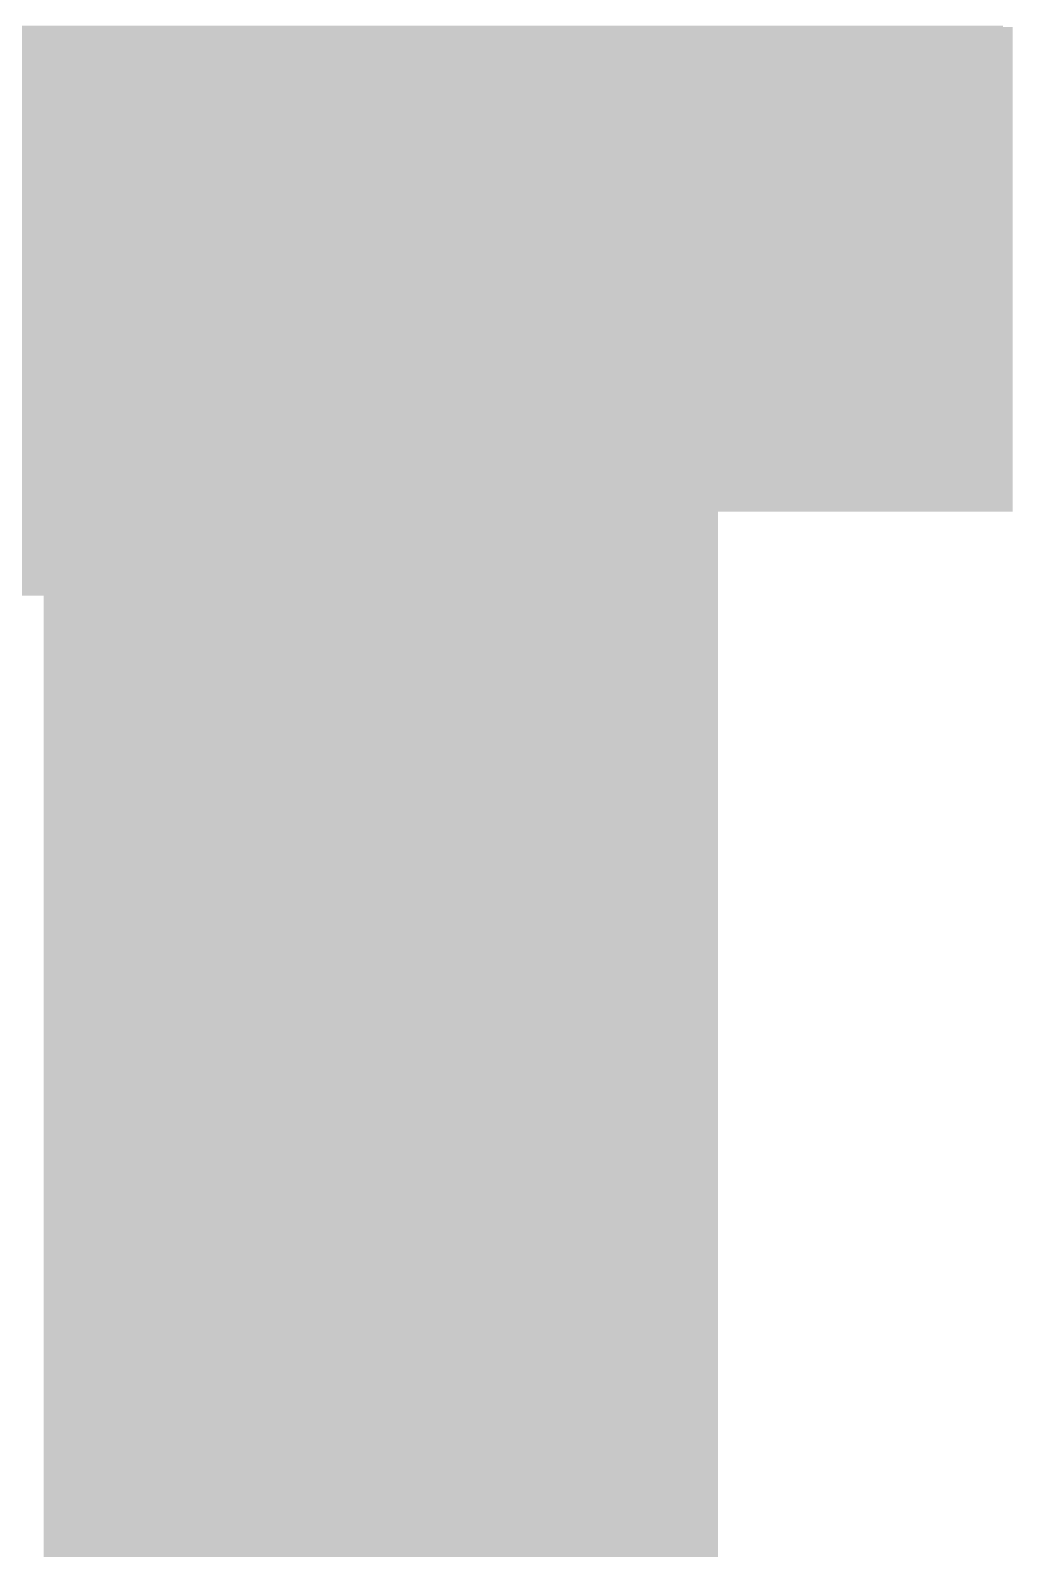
# Model space of a CAD drawing. Extents: x -21 to 88, y -12 to 76.
# Drawn here: x 42.831 to 43.865, y 35.649 to 37.25 of the extents above; entities that cross this region are included whole.
import ezdxf

# ---------------------------------------------------------------- set-up
doc = ezdxf.new("R2010")
doc.units = 0
doc.layers.add('21', color=253, linetype='CONTINUOUS')
doc.layers.add('22', color=253, linetype='CONTINUOUS')

# ---------------------------------------------------------------- blocks, each defined once
blk = doc.blocks.new('RECT')
blk.add_solid([(-0.5, -0.5), (0.5, -0.5), (-0.5, 0.5), (0.5, 0.5)])

msp = doc.modelspace()

# ---------------------------------------------------------------- block references
at = {"layer": '21', "yscale": 0.01}
for p, xscale in [((42.78, 37.25), 2.15), ((42.78, 37.24), 2.15), ((42.775, 37.23), 2.14), ((42.775, 37.22), 2.14), ((42.775, 37.21), 2.14), ((42.77, 37.2), 2.13), ((42.77, 37.19), 2.13), ((42.765, 37.18), 2.12), ((42.765, 37.17), 2.12), ((42.765, 37.16), 2.12), ((42.76, 37.15), 2.11), ((42.76, 37.14), 2.11), ((42.755, 37.13), 2.1), ((42.755, 37.12), 2.1), ((42.75, 37.11), 2.09), ((42.75, 37.1), 2.09), ((42.745, 37.09), 2.08), ((42.745, 37.08), 2.08), ((42.74, 37.07), 2.07), ((42.74, 37.06), 2.07), ((42.735, 37.05), 2.06), ((42.73, 37.04), 2.05), ((42.73, 37.03), 2.05), ((42.725, 37.02), 2.04), ((42.72, 37.01), 2.03), ((42.72, 37), 2.03), ((42.715, 36.99), 2.02), ((42.71, 36.98), 2.01), ((42.705, 36.97), 2), ((42.705, 36.96), 2), ((42.7, 36.95), 1.99), ((42.695, 36.94), 1.98), ((42.69, 36.93), 1.97), ((42.685, 36.92), 1.96), ((42.68, 36.91), 1.95), ((42.675, 36.9), 1.94), ((42.67, 36.89), 1.93), ((42.665, 36.88), 1.92), ((42.66, 36.87), 1.91), ((42.655, 36.86), 1.9), ((42.65, 36.85), 1.89), ((42.645, 36.84), 1.88), ((42.635, 36.83), 1.86), ((42.63, 36.82), 1.85), ((42.625, 36.81), 1.84), ((42.615, 36.8), 1.82), ((42.61, 36.79), 1.81), ((42.6, 36.78), 1.79), ((42.59, 36.77), 1.77), ((42.58, 36.76), 1.75), ((42.575, 36.75), 1.74), ((42.56, 36.74), 1.71), ((42.55, 36.73), 1.69), ((42.535, 36.72), 1.66), ((42.52, 36.71), 1.63), ((42.505, 36.7), 1.6), ((42.485, 36.69), 1.56), ((42.46, 36.68), 1.51), ((42.425, 36.67), 1.44), ((42.375, 36.66), 1.34)]:
    msp.add_blockref('RECT', p, dxfattribs=dict(at, xscale=xscale))
at = {"layer": '22', "yscale": 0.01, "rotation": 180}
for p, xscale in [((42.82, 37.2485), 2.09), ((42.815, 37.2285), 2.1), ((42.82, 37.2385), 2.09), ((42.81, 37.2085), 2.11), ((42.815, 37.2185), 2.1), ((42.81, 37.1985), 2.11), ((42.805, 37.1785), 2.12), ((42.81, 37.1885), 2.11), ((43.205, 37.1685), 1.32), ((43.205, 37.1585), 1.32), ((43.205, 37.1485), 1.32), ((43.205, 37.1385), 1.32), ((43.205, 37.1285), 1.32), ((43.205, 37.1185), 1.32), ((43.205, 37.1085), 1.32), ((43.205, 37.0985), 1.32), ((43.205, 37.0885), 1.32), ((43.205, 37.0785), 1.32), ((43.205, 37.0685), 1.32), ((43.205, 37.0585), 1.32), ((43.205, 37.0485), 1.32), ((43.205, 37.0385), 1.32), ((43.205, 37.0285), 1.32), ((43.205, 37.0185), 1.32), ((43.205, 37.0085), 1.32), ((43.205, 36.9985), 1.32), ((43.205, 36.9885), 1.32), ((43.205, 36.9785), 1.32), ((43.205, 36.9685), 1.32), ((43.205, 36.9585), 1.32), ((43.205, 36.9485), 1.32), ((43.205, 36.9385), 1.32), ((43.205, 36.9285), 1.32), ((43.205, 36.9185), 1.32), ((43.205, 36.9085), 1.32), ((43.205, 36.8985), 1.32), ((43.205, 36.8885), 1.32), ((43.205, 36.8785), 1.32), ((43.205, 36.8685), 1.32), ((43.205, 36.8585), 1.32), ((43.205, 36.8485), 1.32), ((43.205, 36.8385), 1.32), ((43.205, 36.8285), 1.32), ((43.205, 36.8185), 1.32), ((43.205, 36.8085), 1.32), ((43.205, 36.7985), 1.32), ((43.205, 36.7885), 1.32), ((43.205, 36.7785), 1.32), ((43.205, 36.7685), 1.32), ((43.205, 36.7585), 1.32), ((43.205, 36.7485), 1.32), ((43.2, 36.7385), 0.71), ((43.2, 36.7285), 0.71), ((43.2, 36.7185), 0.71), ((43.2, 36.7085), 0.71), ((43.2, 36.6985), 0.71), ((43.2, 36.6885), 0.71), ((43.2, 36.6785), 0.71), ((43.2, 36.6685), 0.71), ((43.2, 36.6585), 0.71), ((43.2, 36.6485), 0.71), ((43.2, 36.6385), 0.71), ((43.2, 36.6285), 0.71), ((43.2, 36.6185), 0.71), ((43.2, 36.6085), 0.71), ((43.2, 36.5985), 0.71), ((43.2, 36.5885), 0.71), ((43.2, 36.5785), 0.71), ((43.2, 36.5685), 0.71), ((43.2, 36.5585), 0.71), ((43.2, 36.5485), 0.71), ((43.2, 36.5385), 0.71), ((43.2, 36.5285), 0.71), ((43.2, 36.5185), 0.71), ((43.2, 36.5085), 0.71), ((43.2, 36.4985), 0.71), ((43.2, 36.4885), 0.71), ((43.2, 36.4785), 0.71), ((43.2, 36.4685), 0.71), ((43.2, 36.4585), 0.71), ((43.2, 36.4485), 0.71), ((43.2, 36.4385), 0.71), ((43.2, 36.4285), 0.71), ((43.2, 36.4185), 0.71), ((43.2, 36.4085), 0.71), ((43.2, 36.3985), 0.71), ((43.2, 36.3885), 0.71), ((43.2, 36.3785), 0.71), ((43.2, 36.3685), 0.71), ((43.2, 36.3585), 0.71), ((43.2, 36.3485), 0.71), ((43.2, 36.3385), 0.71), ((43.2, 36.3285), 0.71), ((43.2, 36.3185), 0.71), ((43.2, 36.3085), 0.71), ((43.2, 36.2985), 0.71), ((43.2, 36.2885), 0.71), ((43.2, 36.2785), 0.71), ((43.2, 36.2685), 0.71), ((43.2, 36.2585), 0.71), ((43.2, 36.2485), 0.71), ((43.2, 36.2385), 0.71), ((43.2, 36.2285), 0.71), ((43.2, 36.2185), 0.71), ((43.2, 36.2085), 0.71), ((43.2, 36.1985), 0.71), ((43.2, 36.1885), 0.71), ((43.2, 36.1785), 0.71), ((43.2, 36.1685), 0.71), ((43.2, 36.1585), 0.71), ((43.2, 36.1485), 0.71), ((43.2, 36.1385), 0.71), ((43.2, 36.1285), 0.71), ((43.2, 36.1185), 0.71), ((43.2, 36.1085), 0.71), ((43.2, 36.0985), 0.71), ((43.2, 36.0885), 0.71), ((43.2, 36.0785), 0.71), ((43.2, 36.0685), 0.71), ((43.2, 36.0585), 0.71), ((43.2, 36.0485), 0.71), ((43.2, 36.0385), 0.71), ((43.2, 36.0285), 0.71), ((43.2, 36.0185), 0.71), ((43.2, 36.0085), 0.71), ((43.2, 35.9985), 0.71), ((43.2, 35.9885), 0.71), ((43.2, 35.9785), 0.71), ((43.2, 35.9685), 0.71), ((43.2, 35.9585), 0.71), ((43.2, 35.9485), 0.71), ((43.2, 35.9385), 0.71), ((43.2, 35.9285), 0.71), ((43.2, 35.9185), 0.71), ((43.2, 35.9085), 0.71), ((43.2, 35.8985), 0.71), ((43.2, 35.8885), 0.71), ((43.2, 35.8785), 0.71), ((43.2, 35.8685), 0.71), ((43.2, 35.8585), 0.71), ((43.2, 35.8485), 0.71), ((43.2, 35.8385), 0.71), ((43.2, 35.8285), 0.71), ((43.2, 35.8185), 0.71), ((43.2, 35.8085), 0.71), ((43.2, 35.7985), 0.71), ((43.2, 35.7885), 0.71), ((43.2, 35.7785), 0.71), ((43.2, 35.7685), 0.71), ((43.2, 35.7585), 0.71), ((43.2, 35.7485), 0.71), ((43.2, 35.7385), 0.71), ((43.2, 35.7285), 0.71), ((43.2, 35.7185), 0.71), ((43.2, 35.7085), 0.71), ((43.2, 35.6985), 0.71), ((43.2, 35.6885), 0.71), ((43.2, 35.6785), 0.71), ((43.2, 35.6685), 0.71), ((43.2, 35.6585), 0.71), ((43.2, 35.6485), 0.71)]:
    msp.add_blockref('RECT', p, dxfattribs=dict(at, xscale=xscale))

doc.saveas('drawing.dxf')
